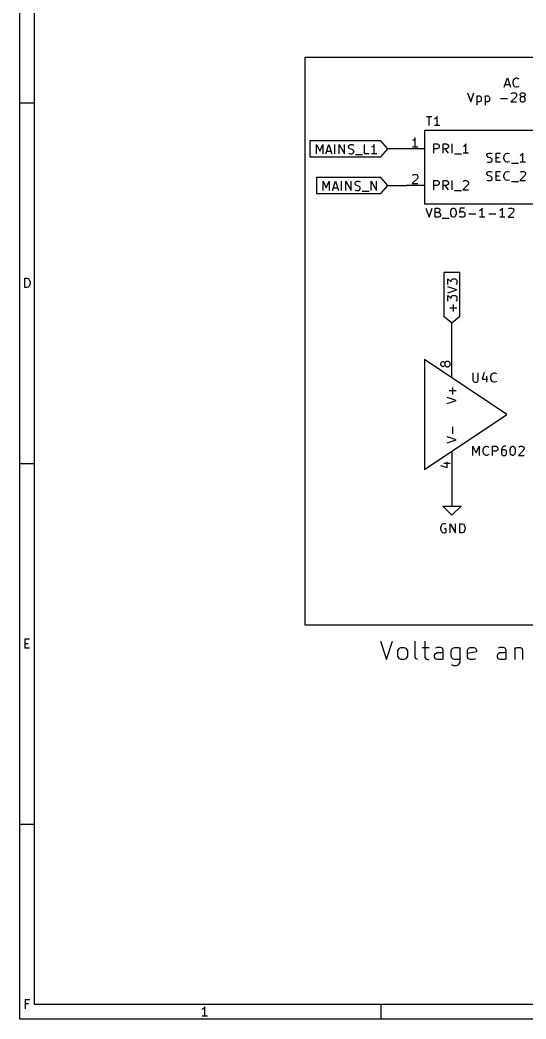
# Model space of a CAD drawing. Extents: x 0.4 to 16.1, y -11.3 to -0.4.
# Drawn here: x 0.39 to 3.15, y -11.3 to -5.85 of the extents above; entities that cross this region are included whole.
import ezdxf

# ---------------------------------------------------------------- set-up
doc = ezdxf.new("R2010")
doc.units = 0
doc.header["$MEASUREMENT"] = 0
for name, color, linetype in [('BLUE3', 171, 'CONTINUOUS'), ('CYAN2', 4, 'CONTINUOUS'), ('GREEN3', 91, 'CONTINUOUS'), ('LYELLOW', 51, 'CONTINUOUS'), ('RED2', 1, 'CONTINUOUS'), ('RED3', 11, 'CONTINUOUS')]:
    doc.layers.add(name, color=color, linetype=linetype)

msp = doc.modelspace()

# ---------------------------------------------------------------- linework, layer by layer
at = {"layer": 'BLUE3', "linetype": 'CONTINUOUS'}
for p, q in [((1.95, -6.05), (6.15, -6.05)), ((1.95, -9.15), (1.95, -6.05)), ((3.03571, -6.21288), (3.05238, -6.16288)), ((3.04048, -6.19859), (3.06428, -6.19859)), ((3.05238, -6.16288), (3.06905, -6.21288)), ((3.08333, -6.18431), (3.08571, -6.17478)), ((3.08333, -6.19145), (3.08333, -6.18431)), ((3.08571, -6.20097), (3.08333, -6.19145)), ((3.08571, -6.17478), (3.08809, -6.17002)), ((3.08809, -6.20574), (3.08571, -6.20097)), ((3.08809, -6.17002), (3.09286, -6.16526)), ((3.09286, -6.2105), (3.08809, -6.20574)), ((3.09286, -6.16526), (3.1, -6.16288)), ((3.1, -6.21288), (3.09286, -6.2105)), ((3.1, -6.16288), (3.10476, -6.16288)), ((3.10476, -6.21288), (3.1, -6.21288)), ((3.10476, -6.16288), (3.11191, -6.16526)), ((3.11191, -6.2105), (3.10476, -6.21288)), ((3.11191, -6.16526), (3.11428, -6.16764)), ((3.11428, -6.20812), (3.11191, -6.2105)), ((2.83572, -6.24388), (2.85238, -6.29388)), ((2.85238, -6.29388), (2.86905, -6.24388)), ((2.88572, -6.26055), (2.88572, -6.31055)), ((2.88572, -6.26293), (2.89048, -6.26055)), ((2.89048, -6.26055), (2.9, -6.26055)), ((2.9, -6.26055), (2.90476, -6.26293)), ((2.90476, -6.26293), (2.90715, -6.26531)), ((2.90715, -6.26531), (2.90953, -6.27007)), ((2.90953, -6.27007), (2.90953, -6.28435)), ((2.93095, -6.26055), (2.93095, -6.31055)), ((2.93095, -6.26293), (2.93572, -6.26055)), ((2.93572, -6.26055), (2.94524, -6.26055)), ((2.94524, -6.26055), (2.95, -6.26293)), ((2.95, -6.26293), (2.95238, -6.26531)), ((2.95238, -6.26531), (2.95476, -6.27007)), ((2.95476, -6.27007), (2.95476, -6.28435)), ((3.1, -6.26531), (3.07143, -6.29388)), ((3.07381, -6.24864), (3.07619, -6.24626)), ((3.07619, -6.24626), (3.08095, -6.24388)), ((3.08095, -6.24388), (3.09286, -6.24388)), ((3.09286, -6.24388), (3.09762, -6.24626)), ((3.09762, -6.24626), (3.1, -6.24864)), ((3.1, -6.24864), (3.10238, -6.2534)), ((3.10238, -6.25817), (3.1, -6.26531)), ((3.10238, -6.2534), (3.10238, -6.25817)), ((3.12143, -6.2534), (3.12381, -6.24864)), ((3.12143, -6.25578), (3.12143, -6.2534)), ((3.12381, -6.26055), (3.12143, -6.25578)), ((3.12381, -6.27007), (3.12143, -6.27483)), ((3.12381, -6.24864), (3.12619, -6.24626)), ((3.12619, -6.26293), (3.12381, -6.26055)), ((3.12619, -6.26769), (3.12381, -6.27007)), ((3.12619, -6.24626), (3.13095, -6.24388)), ((3.13095, -6.26531), (3.12619, -6.26293)), ((3.13095, -6.26531), (3.12619, -6.26769)), ((3.13095, -6.24388), (3.14048, -6.24388)), ((3.14048, -6.26531), (3.13095, -6.26531)), ((3.14048, -6.24388), (3.14524, -6.24626)), ((3.14524, -6.26293), (3.14048, -6.26531)), ((3.14524, -6.26769), (3.14048, -6.26531)), ((3.14524, -6.24626), (3.14762, -6.24864)), ((3.14762, -6.26055), (3.14524, -6.26293)), ((3.14762, -6.27007), (3.14524, -6.26769)), ((3.14762, -6.24864), (3.15, -6.2534)), ((3.15, -6.25578), (3.14762, -6.26055)), ((3.15, -6.27483), (3.14762, -6.27007)), ((3.15, -6.2534), (3.15, -6.25578)), ((2.89048, -6.29388), (2.88572, -6.2915)), ((2.9, -6.29388), (2.89048, -6.29388)), ((2.90476, -6.2915), (2.9, -6.29388)), ((2.90715, -6.28912), (2.90476, -6.2915)), ((2.90953, -6.28435), (2.90715, -6.28912)), ((2.93572, -6.29388), (2.93095, -6.2915)), ((2.94524, -6.29388), (2.93572, -6.29388)), ((2.95, -6.2915), (2.94524, -6.29388)), ((2.95238, -6.28912), (2.95, -6.2915)), ((2.95476, -6.28435), (2.95238, -6.28912)), ((3.01428, -6.27483), (3.05238, -6.27483)), ((3.07143, -6.29388), (3.10238, -6.29388)), ((3.12143, -6.27483), (3.12143, -6.28435)), ((3.12143, -6.28435), (3.12381, -6.28912)), ((3.12381, -6.28912), (3.12619, -6.2915)), ((3.12619, -6.2915), (3.13095, -6.29388)), ((3.13095, -6.29388), (3.14048, -6.29388)), ((3.14048, -6.29388), (3.14524, -6.2915)), ((3.14524, -6.2915), (3.14762, -6.28912)), ((3.14762, -6.28912), (3.15, -6.28435)), ((3.15, -6.28435), (3.15, -6.27483)), ((6.15, -9.15), (1.95, -9.15)), ((2.35952, -9.23776), (2.39285, -9.33776)), ((2.39285, -9.33776), (2.42619, -9.23776)), ((2.55, -9.32347), (2.55, -9.23776)), ((2.60238, -9.23776), (2.60238, -9.32347)), ((2.45476, -9.29014), (2.45952, -9.28062)), ((2.45476, -9.31871), (2.45476, -9.29014)), ((2.45952, -9.32824), (2.45476, -9.31871)), ((2.45952, -9.28062), (2.46428, -9.27585)), ((2.46428, -9.27585), (2.47381, -9.27109)), ((2.47381, -9.27109), (2.48809, -9.27109)), ((2.48809, -9.27109), (2.49761, -9.27585)), ((2.49761, -9.27585), (2.50238, -9.28062)), ((2.50238, -9.28062), (2.50714, -9.29014)), ((2.50714, -9.31871), (2.50238, -9.32824)), ((2.50714, -9.29014), (2.50714, -9.31871)), ((2.55476, -9.333), (2.55, -9.32347)), ((2.58809, -9.27109), (2.62619, -9.27109)), ((2.60238, -9.32347), (2.60714, -9.333)), ((2.65476, -9.31395), (2.65952, -9.30443)), ((2.65476, -9.32347), (2.65476, -9.31395)), ((2.65952, -9.333), (2.65476, -9.32347)), ((2.66904, -9.27109), (2.65952, -9.27585)), ((2.65952, -9.30443), (2.66904, -9.29967)), ((2.68809, -9.27109), (2.66904, -9.27109)), ((2.66904, -9.29967), (2.69285, -9.29967)), ((2.69761, -9.27585), (2.68809, -9.27109)), ((2.69285, -9.29967), (2.70238, -9.2949)), ((2.70238, -9.28538), (2.69761, -9.27585)), ((2.70238, -9.33776), (2.70238, -9.28538)), ((2.74524, -9.29014), (2.75, -9.28062)), ((2.74524, -9.31871), (2.74524, -9.29014)), ((2.75, -9.32824), (2.74524, -9.31871)), ((2.75, -9.28062), (2.75476, -9.27585)), ((2.75476, -9.27585), (2.76428, -9.27109)), ((2.76428, -9.27109), (2.78333, -9.27109)), ((2.78333, -9.27109), (2.79285, -9.27585)), ((2.79285, -9.27109), (2.79285, -9.35205)), ((2.83571, -9.28538), (2.84047, -9.27585)), ((2.83571, -9.32347), (2.83571, -9.28538)), ((2.88333, -9.2949), (2.83571, -9.30443)), ((2.84047, -9.333), (2.83571, -9.32347)), ((2.84047, -9.27585), (2.85, -9.27109)), ((2.85, -9.27109), (2.86904, -9.27109)), ((2.86904, -9.27109), (2.87857, -9.27585)), ((2.87857, -9.27585), (2.88333, -9.28538)), ((2.88333, -9.28538), (2.88333, -9.2949)), ((2.99761, -9.31395), (3.00237, -9.30443)), ((2.99761, -9.32347), (2.99761, -9.31395)), ((3.00237, -9.333), (2.99761, -9.32347)), ((3.0119, -9.27109), (3.00237, -9.27585)), ((3.00237, -9.30443), (3.0119, -9.29967)), ((3.03094, -9.27109), (3.0119, -9.27109)), ((3.0119, -9.29967), (3.03571, -9.29967)), ((3.04047, -9.27585), (3.03094, -9.27109)), ((3.03571, -9.29967), (3.04523, -9.2949)), ((3.04523, -9.28538), (3.04047, -9.27585)), ((3.04523, -9.33776), (3.04523, -9.28538)), ((3.09285, -9.27109), (3.09285, -9.33776)), ((3.09285, -9.28062), (3.09761, -9.27585)), ((3.09761, -9.27585), (3.10714, -9.27109)), ((3.10714, -9.27109), (3.12142, -9.27109)), ((3.12142, -9.27109), (3.13094, -9.27585)), ((3.13094, -9.27585), (3.13571, -9.28538)), ((3.13571, -9.28538), (3.13571, -9.33776)), ((2.46428, -9.333), (2.45952, -9.32824)), ((2.47381, -9.33776), (2.46428, -9.333)), ((2.48809, -9.33776), (2.47381, -9.33776)), ((2.49761, -9.333), (2.48809, -9.33776)), ((2.50238, -9.32824), (2.49761, -9.333)), ((2.56428, -9.33776), (2.55476, -9.333)), ((2.60714, -9.333), (2.61667, -9.33776)), ((2.61667, -9.33776), (2.62619, -9.33776)), ((2.66904, -9.33776), (2.65952, -9.333)), ((2.69285, -9.33776), (2.66904, -9.33776)), ((2.70238, -9.333), (2.69285, -9.33776)), ((2.75476, -9.333), (2.75, -9.32824)), ((2.75952, -9.37109), (2.75, -9.36633)), ((2.76428, -9.33776), (2.75476, -9.333)), ((2.77381, -9.37109), (2.75952, -9.37109)), ((2.78333, -9.33776), (2.76428, -9.33776)), ((2.78333, -9.36633), (2.77381, -9.37109)), ((2.79285, -9.333), (2.78333, -9.33776)), ((2.78809, -9.36157), (2.78333, -9.36633)), ((2.79285, -9.35205), (2.78809, -9.36157)), ((2.85, -9.33776), (2.84047, -9.333)), ((2.86904, -9.33776), (2.85, -9.33776)), ((2.87857, -9.333), (2.86904, -9.33776)), ((3.0119, -9.33776), (3.00237, -9.333)), ((3.03571, -9.33776), (3.0119, -9.33776)), ((3.04523, -9.333), (3.03571, -9.33776))]:
    msp.add_line(p, q, dxfattribs=at)
at = {"layer": 'CYAN2', "linetype": 'CONTINUOUS'}
for p, q in [((2.61191, -6.37313), (2.64048, -6.37313)), ((2.61191, -6.37313), (2.64048, -6.37313)), ((2.62619, -6.42313), (2.62619, -6.37313)), ((2.62619, -6.42313), (2.62619, -6.37313)), ((2.66905, -6.37313), (2.66429, -6.38028)), ((2.66905, -6.37313), (2.66429, -6.38028)), ((2.66905, -6.42313), (2.66905, -6.37313)), ((2.66905, -6.42313), (2.66905, -6.37313)), ((2.65952, -6.38504), (2.65476, -6.38742)), ((2.65952, -6.38504), (2.65476, -6.38742)), ((2.68333, -6.42313), (2.65476, -6.42313)), ((2.68333, -6.42313), (2.65476, -6.42313)), ((2.66429, -6.38028), (2.65952, -6.38504)), ((2.66429, -6.38028), (2.65952, -6.38504)), ((2.6519, -6.57313), (2.6519, -6.52313)), ((2.6519, -6.52313), (2.67095, -6.52313)), ((2.6519, -6.57313), (2.6519, -6.52313)), ((2.6519, -6.52313), (2.67095, -6.52313)), ((2.67095, -6.52313), (2.67571, -6.52551)), ((2.67095, -6.52313), (2.67571, -6.52551)), ((2.67571, -6.52551), (2.67809, -6.52789)), ((2.67571, -6.52551), (2.67809, -6.52789)), ((2.67809, -6.52789), (2.68047, -6.53265)), ((2.67809, -6.52789), (2.68047, -6.53265)), ((2.68047, -6.5398), (2.67809, -6.54456)), ((2.68047, -6.5398), (2.67809, -6.54456)), ((2.68047, -6.53265), (2.68047, -6.5398)), ((2.68047, -6.53265), (2.68047, -6.5398)), ((2.7019, -6.57313), (2.7019, -6.52313)), ((2.7019, -6.52313), (2.72095, -6.52313)), ((2.7019, -6.57313), (2.7019, -6.52313)), ((2.7019, -6.52313), (2.72095, -6.52313)), ((2.72095, -6.52313), (2.72571, -6.52551)), ((2.72095, -6.52313), (2.72571, -6.52551)), ((2.72571, -6.52551), (2.72809, -6.52789)), ((2.72571, -6.52551), (2.72809, -6.52789)), ((2.72809, -6.52789), (2.73047, -6.53265)), ((2.72809, -6.52789), (2.73047, -6.53265)), ((2.73047, -6.5398), (2.72809, -6.54456)), ((2.73047, -6.5398), (2.72809, -6.54456)), ((2.73047, -6.53265), (2.73047, -6.5398)), ((2.73047, -6.53265), (2.73047, -6.5398)), ((2.7519, -6.57313), (2.7519, -6.52313)), ((2.7519, -6.57313), (2.7519, -6.52313)), ((2.81619, -6.53504), (2.81143, -6.53742)), ((2.81619, -6.53504), (2.81143, -6.53742)), ((2.82095, -6.53028), (2.81619, -6.53504)), ((2.82095, -6.53028), (2.81619, -6.53504)), ((2.82571, -6.52313), (2.82095, -6.53028)), ((2.82571, -6.52313), (2.82095, -6.53028)), ((2.82571, -6.57313), (2.82571, -6.52313)), ((2.82571, -6.57313), (2.82571, -6.52313)), ((2.67095, -6.54932), (2.6519, -6.54932)), ((2.67095, -6.54932), (2.6519, -6.54932)), ((2.67571, -6.54694), (2.67095, -6.54932)), ((2.67571, -6.54694), (2.67095, -6.54932)), ((2.67809, -6.54456), (2.67571, -6.54694)), ((2.67809, -6.54456), (2.67571, -6.54694)), ((2.72095, -6.54932), (2.7019, -6.54932)), ((2.72095, -6.54932), (2.7019, -6.54932)), ((2.73047, -6.57313), (2.71381, -6.54932)), ((2.73047, -6.57313), (2.71381, -6.54932)), ((2.72571, -6.54694), (2.72095, -6.54932)), ((2.72571, -6.54694), (2.72095, -6.54932)), ((2.72809, -6.54456), (2.72571, -6.54694)), ((2.72809, -6.54456), (2.72571, -6.54694)), ((2.76381, -6.57789), (2.80191, -6.57789)), ((2.76381, -6.57789), (2.80191, -6.57789)), ((2.84, -6.57313), (2.81143, -6.57313)), ((2.84, -6.57313), (2.81143, -6.57313)), ((2.94096, -6.58265), (2.94333, -6.57789)), ((2.94096, -6.58265), (2.94333, -6.57789)), ((2.94096, -6.58742), (2.94096, -6.58265)), ((2.94096, -6.58742), (2.94096, -6.58265)), ((2.94333, -6.59218), (2.94096, -6.58742)), ((2.94333, -6.59218), (2.94096, -6.58742)), ((2.94333, -6.57789), (2.94572, -6.57551)), ((2.94333, -6.57789), (2.94572, -6.57551)), ((2.94572, -6.59456), (2.94333, -6.59218)), ((2.94572, -6.59456), (2.94333, -6.59218)), ((2.94572, -6.57551), (2.95048, -6.57313)), ((2.94572, -6.57551), (2.95048, -6.57313)), ((2.95048, -6.59694), (2.94572, -6.59456)), ((2.95048, -6.59694), (2.94572, -6.59456)), ((2.95048, -6.57313), (2.96238, -6.57313)), ((2.95048, -6.57313), (2.96238, -6.57313)), ((2.96, -6.59932), (2.95048, -6.59694)), ((2.96, -6.59932), (2.95048, -6.59694)), ((2.96238, -6.57313), (2.96953, -6.57551)), ((2.96238, -6.57313), (2.96953, -6.57551)), ((2.99095, -6.62313), (2.99095, -6.57313)), ((2.99095, -6.57313), (3.01476, -6.57313)), ((2.99095, -6.62313), (2.99095, -6.57313)), ((2.99095, -6.57313), (3.01476, -6.57313)), ((2.99095, -6.59694), (3.00762, -6.59694)), ((2.99095, -6.59694), (3.00762, -6.59694)), ((3.03381, -6.59456), (3.03619, -6.58504)), ((3.03381, -6.59456), (3.03619, -6.58504)), ((3.03381, -6.6017), (3.03381, -6.59456)), ((3.03381, -6.6017), (3.03381, -6.59456)), ((3.03619, -6.58504), (3.03857, -6.58028)), ((3.03619, -6.58504), (3.03857, -6.58028)), ((3.03857, -6.58028), (3.04333, -6.57551)), ((3.03857, -6.58028), (3.04333, -6.57551)), ((3.04333, -6.57551), (3.05048, -6.57313)), ((3.04333, -6.57551), (3.05048, -6.57313)), ((3.05048, -6.57313), (3.05524, -6.57313)), ((3.05048, -6.57313), (3.05524, -6.57313)), ((3.05524, -6.57313), (3.06238, -6.57551)), ((3.05524, -6.57313), (3.06238, -6.57551)), ((3.06238, -6.57551), (3.06476, -6.57789)), ((3.06238, -6.57551), (3.06476, -6.57789)), ((3.12667, -6.58504), (3.12191, -6.58742)), ((3.12667, -6.58504), (3.12191, -6.58742)), ((3.13143, -6.58028), (3.12667, -6.58504)), ((3.13143, -6.58028), (3.12667, -6.58504)), ((3.13619, -6.57313), (3.13143, -6.58028)), ((3.13619, -6.57313), (3.13143, -6.58028)), ((3.13619, -6.62313), (3.13619, -6.57313)), ((3.13619, -6.62313), (3.13619, -6.57313)), ((2.94096, -6.62075), (2.9481, -6.62313)), ((2.94096, -6.62075), (2.9481, -6.62313)), ((2.9481, -6.62313), (2.96, -6.62313)), ((2.9481, -6.62313), (2.96, -6.62313)), ((2.96476, -6.6017), (2.96, -6.59932)), ((2.96476, -6.6017), (2.96, -6.59932)), ((2.96, -6.62313), (2.96476, -6.62075)), ((2.96, -6.62313), (2.96476, -6.62075)), ((2.96715, -6.60408), (2.96476, -6.6017)), ((2.96715, -6.60408), (2.96476, -6.6017)), ((2.96476, -6.62075), (2.96715, -6.61837)), ((2.96476, -6.62075), (2.96715, -6.61837)), ((2.96953, -6.60885), (2.96715, -6.60408)), ((2.96953, -6.60885), (2.96715, -6.60408)), ((2.96715, -6.61837), (2.96953, -6.61361)), ((2.96715, -6.61837), (2.96953, -6.61361)), ((2.96953, -6.61361), (2.96953, -6.60885)), ((2.96953, -6.61361), (2.96953, -6.60885)), ((3.01476, -6.62313), (2.99095, -6.62313)), ((3.01476, -6.62313), (2.99095, -6.62313)), ((3.03619, -6.61122), (3.03381, -6.6017)), ((3.03619, -6.61122), (3.03381, -6.6017)), ((3.03857, -6.61599), (3.03619, -6.61122)), ((3.03857, -6.61599), (3.03619, -6.61122)), ((3.04333, -6.62075), (3.03857, -6.61599)), ((3.04333, -6.62075), (3.03857, -6.61599)), ((3.05048, -6.62313), (3.04333, -6.62075)), ((3.05048, -6.62313), (3.04333, -6.62075)), ((3.05524, -6.62313), (3.05048, -6.62313)), ((3.05524, -6.62313), (3.05048, -6.62313)), ((3.06238, -6.62075), (3.05524, -6.62313)), ((3.06238, -6.62075), (3.05524, -6.62313)), ((3.06476, -6.61837), (3.06238, -6.62075)), ((3.06476, -6.61837), (3.06238, -6.62075)), ((3.07429, -6.62789), (3.11238, -6.62789)), ((3.07429, -6.62789), (3.11238, -6.62789)), ((3.15048, -6.62313), (3.12191, -6.62313)), ((3.15048, -6.62313), (3.12191, -6.62313)), ((2.94096, -6.68265), (2.94333, -6.67789)), ((2.94096, -6.68265), (2.94333, -6.67789)), ((2.94096, -6.68742), (2.94096, -6.68265)), ((2.94096, -6.68742), (2.94096, -6.68265)), ((2.94333, -6.69218), (2.94096, -6.68742)), ((2.94333, -6.69218), (2.94096, -6.68742)), ((2.94333, -6.67789), (2.94572, -6.67551)), ((2.94333, -6.67789), (2.94572, -6.67551)), ((2.94572, -6.69456), (2.94333, -6.69218)), ((2.94572, -6.69456), (2.94333, -6.69218)), ((2.94572, -6.67551), (2.95048, -6.67313)), ((2.94572, -6.67551), (2.95048, -6.67313)), ((2.95048, -6.69694), (2.94572, -6.69456)), ((2.95048, -6.69694), (2.94572, -6.69456)), ((2.95048, -6.67313), (2.96238, -6.67313)), ((2.95048, -6.67313), (2.96238, -6.67313)), ((2.96, -6.69932), (2.95048, -6.69694)), ((2.96, -6.69932), (2.95048, -6.69694)), ((2.96476, -6.7017), (2.96, -6.69932)), ((2.96476, -6.7017), (2.96, -6.69932)), ((2.96238, -6.67313), (2.96953, -6.67551)), ((2.96238, -6.67313), (2.96953, -6.67551)), ((2.96715, -6.70408), (2.96476, -6.7017)), ((2.96715, -6.70408), (2.96476, -6.7017)), ((2.96953, -6.70885), (2.96715, -6.70408)), ((2.96953, -6.70885), (2.96715, -6.70408)), ((2.99095, -6.72313), (2.99095, -6.67313)), ((2.99095, -6.67313), (3.01476, -6.67313)), ((2.99095, -6.72313), (2.99095, -6.67313)), ((2.99095, -6.67313), (3.01476, -6.67313)), ((2.99095, -6.69694), (3.00762, -6.69694)), ((2.99095, -6.69694), (3.00762, -6.69694)), ((3.03381, -6.69456), (3.03619, -6.68504)), ((3.03381, -6.69456), (3.03619, -6.68504)), ((3.03381, -6.7017), (3.03381, -6.69456)), ((3.03381, -6.7017), (3.03381, -6.69456)), ((3.03619, -6.71122), (3.03381, -6.7017)), ((3.03619, -6.71122), (3.03381, -6.7017)), ((3.03619, -6.68504), (3.03857, -6.68028)), ((3.03619, -6.68504), (3.03857, -6.68028)), ((3.03857, -6.68028), (3.04333, -6.67551)), ((3.03857, -6.68028), (3.04333, -6.67551)), ((3.04333, -6.67551), (3.05048, -6.67313)), ((3.04333, -6.67551), (3.05048, -6.67313)), ((3.05048, -6.67313), (3.05524, -6.67313)), ((3.05048, -6.67313), (3.05524, -6.67313)), ((3.05524, -6.67313), (3.06238, -6.67551)), ((3.05524, -6.67313), (3.06238, -6.67551)), ((3.06238, -6.67551), (3.06476, -6.67789)), ((3.06238, -6.67551), (3.06476, -6.67789)), ((3.14809, -6.69456), (3.11952, -6.72313)), ((3.14809, -6.69456), (3.11952, -6.72313)), ((3.12191, -6.67789), (3.12428, -6.67551)), ((3.12191, -6.67789), (3.12428, -6.67551)), ((3.12428, -6.67551), (3.12905, -6.67313)), ((3.12428, -6.67551), (3.12905, -6.67313)), ((3.12905, -6.67313), (3.14095, -6.67313)), ((3.12905, -6.67313), (3.14095, -6.67313)), ((3.14095, -6.67313), (3.14571, -6.67551)), ((3.14095, -6.67313), (3.14571, -6.67551)), ((3.14571, -6.67551), (3.14809, -6.67789)), ((3.14571, -6.67551), (3.14809, -6.67789)), ((3.14809, -6.67789), (3.15048, -6.68265)), ((3.14809, -6.67789), (3.15048, -6.68265)), ((3.15048, -6.68742), (3.14809, -6.69456)), ((3.15048, -6.68742), (3.14809, -6.69456)), ((3.15048, -6.68265), (3.15048, -6.68742)), ((3.15048, -6.68265), (3.15048, -6.68742)), ((2.6519, -6.77313), (2.6519, -6.72313)), ((2.6519, -6.72313), (2.67095, -6.72313)), ((2.6519, -6.77313), (2.6519, -6.72313)), ((2.6519, -6.72313), (2.67095, -6.72313)), ((2.67095, -6.74932), (2.6519, -6.74932)), ((2.67095, -6.74932), (2.6519, -6.74932)), ((2.67095, -6.72313), (2.67571, -6.72551)), ((2.67095, -6.72313), (2.67571, -6.72551)), ((2.67571, -6.74694), (2.67095, -6.74932)), ((2.67571, -6.74694), (2.67095, -6.74932)), ((2.67571, -6.72551), (2.67809, -6.72789)), ((2.67571, -6.72551), (2.67809, -6.72789)), ((2.67809, -6.74456), (2.67571, -6.74694)), ((2.67809, -6.74456), (2.67571, -6.74694)), ((2.67809, -6.72789), (2.68047, -6.73265)), ((2.67809, -6.72789), (2.68047, -6.73265)), ((2.68047, -6.7398), (2.67809, -6.74456)), ((2.68047, -6.7398), (2.67809, -6.74456)), ((2.68047, -6.73265), (2.68047, -6.7398)), ((2.68047, -6.73265), (2.68047, -6.7398)), ((2.7019, -6.77313), (2.7019, -6.72313)), ((2.7019, -6.72313), (2.72095, -6.72313)), ((2.7019, -6.77313), (2.7019, -6.72313)), ((2.7019, -6.72313), (2.72095, -6.72313)), ((2.72095, -6.74932), (2.7019, -6.74932)), ((2.72095, -6.74932), (2.7019, -6.74932)), ((2.73047, -6.77313), (2.71381, -6.74932)), ((2.73047, -6.77313), (2.71381, -6.74932)), ((2.72095, -6.72313), (2.72571, -6.72551)), ((2.72095, -6.72313), (2.72571, -6.72551)), ((2.72571, -6.74694), (2.72095, -6.74932)), ((2.72571, -6.74694), (2.72095, -6.74932)), ((2.72571, -6.72551), (2.72809, -6.72789)), ((2.72571, -6.72551), (2.72809, -6.72789)), ((2.72809, -6.74456), (2.72571, -6.74694)), ((2.72809, -6.74456), (2.72571, -6.74694)), ((2.72809, -6.72789), (2.73047, -6.73265)), ((2.72809, -6.72789), (2.73047, -6.73265)), ((2.73047, -6.7398), (2.72809, -6.74456)), ((2.73047, -6.7398), (2.72809, -6.74456)), ((2.73047, -6.73265), (2.73047, -6.7398)), ((2.73047, -6.73265), (2.73047, -6.7398)), ((2.7519, -6.77313), (2.7519, -6.72313)), ((2.7519, -6.77313), (2.7519, -6.72313)), ((2.83762, -6.74456), (2.80905, -6.77313)), ((2.83762, -6.74456), (2.80905, -6.77313)), ((2.81143, -6.72789), (2.81381, -6.72551)), ((2.81143, -6.72789), (2.81381, -6.72551)), ((2.81381, -6.72551), (2.81857, -6.72313)), ((2.81381, -6.72551), (2.81857, -6.72313)), ((2.81857, -6.72313), (2.83048, -6.72313)), ((2.81857, -6.72313), (2.83048, -6.72313)), ((2.83048, -6.72313), (2.83524, -6.72551)), ((2.83048, -6.72313), (2.83524, -6.72551)), ((2.83524, -6.72551), (2.83762, -6.72789)), ((2.83524, -6.72551), (2.83762, -6.72789)), ((2.83762, -6.72789), (2.84, -6.73265)), ((2.83762, -6.72789), (2.84, -6.73265)), ((2.84, -6.73742), (2.83762, -6.74456)), ((2.84, -6.73742), (2.83762, -6.74456)), ((2.84, -6.73265), (2.84, -6.73742)), ((2.84, -6.73265), (2.84, -6.73742)), ((2.94096, -6.72075), (2.9481, -6.72313)), ((2.94096, -6.72075), (2.9481, -6.72313)), ((2.9481, -6.72313), (2.96, -6.72313)), ((2.9481, -6.72313), (2.96, -6.72313)), ((2.96, -6.72313), (2.96476, -6.72075)), ((2.96, -6.72313), (2.96476, -6.72075)), ((2.96476, -6.72075), (2.96715, -6.71837)), ((2.96476, -6.72075), (2.96715, -6.71837)), ((2.96715, -6.71837), (2.96953, -6.71361)), ((2.96715, -6.71837), (2.96953, -6.71361)), ((2.96953, -6.71361), (2.96953, -6.70885)), ((2.96953, -6.71361), (2.96953, -6.70885)), ((3.01476, -6.72313), (2.99095, -6.72313)), ((3.01476, -6.72313), (2.99095, -6.72313)), ((3.03857, -6.71599), (3.03619, -6.71122)), ((3.03857, -6.71599), (3.03619, -6.71122)), ((3.04333, -6.72075), (3.03857, -6.71599)), ((3.04333, -6.72075), (3.03857, -6.71599)), ((3.05048, -6.72313), (3.04333, -6.72075)), ((3.05048, -6.72313), (3.04333, -6.72075)), ((3.05524, -6.72313), (3.05048, -6.72313)), ((3.05524, -6.72313), (3.05048, -6.72313)), ((3.06238, -6.72075), (3.05524, -6.72313)), ((3.06238, -6.72075), (3.05524, -6.72313)), ((3.06476, -6.71837), (3.06238, -6.72075)), ((3.06476, -6.71837), (3.06238, -6.72075)), ((3.07429, -6.72789), (3.11238, -6.72789)), ((3.07429, -6.72789), (3.11238, -6.72789)), ((3.11952, -6.72313), (3.15048, -6.72313)), ((3.11952, -6.72313), (3.15048, -6.72313)), ((2.76381, -6.77789), (2.80191, -6.77789)), ((2.76381, -6.77789), (2.80191, -6.77789)), ((2.80905, -6.77313), (2.84, -6.77313)), ((2.80905, -6.77313), (2.84, -6.77313)), ((2.60833, -6.87313), (2.625, -6.92313)), ((2.60833, -6.87313), (2.625, -6.92313)), ((2.625, -6.92313), (2.64167, -6.87313)), ((2.625, -6.92313), (2.64167, -6.87313)), ((2.65833, -6.92313), (2.65833, -6.87313)), ((2.65833, -6.87313), (2.675, -6.87313)), ((2.65833, -6.92313), (2.65833, -6.87313)), ((2.65833, -6.87313), (2.675, -6.87313)), ((2.675, -6.89694), (2.65833, -6.89694)), ((2.675, -6.89694), (2.65833, -6.89694)), ((2.67738, -6.92313), (2.65833, -6.92313)), ((2.67738, -6.92313), (2.65833, -6.92313)), ((2.675, -6.87313), (2.67976, -6.87551)), ((2.675, -6.87313), (2.67976, -6.87551)), ((2.67976, -6.89456), (2.675, -6.89694)), ((2.67976, -6.89456), (2.675, -6.89694)), ((2.675, -6.89694), (2.68215, -6.89932)), ((2.675, -6.89694), (2.68215, -6.89932)), ((2.68215, -6.92075), (2.67738, -6.92313)), ((2.68215, -6.92075), (2.67738, -6.92313)), ((2.67976, -6.87551), (2.68215, -6.87789)), ((2.67976, -6.87551), (2.68215, -6.87789)), ((2.68215, -6.89218), (2.67976, -6.89456)), ((2.68215, -6.89218), (2.67976, -6.89456)), ((2.68215, -6.87789), (2.68453, -6.88265)), ((2.68215, -6.87789), (2.68453, -6.88265)), ((2.68453, -6.88742), (2.68215, -6.89218)), ((2.68453, -6.88742), (2.68215, -6.89218)), ((2.68215, -6.89932), (2.68453, -6.9017)), ((2.68215, -6.89932), (2.68453, -6.9017)), ((2.68453, -6.91837), (2.68215, -6.92075)), ((2.68453, -6.91837), (2.68215, -6.92075)), ((2.68453, -6.88265), (2.68453, -6.88742)), ((2.68453, -6.88265), (2.68453, -6.88742)), ((2.68453, -6.9017), (2.68691, -6.90646)), ((2.68453, -6.9017), (2.68691, -6.90646)), ((2.68691, -6.91361), (2.68453, -6.91837)), ((2.68691, -6.91361), (2.68453, -6.91837)), ((2.68691, -6.90646), (2.68691, -6.91361)), ((2.68691, -6.90646), (2.68691, -6.91361)), ((2.74405, -6.89218), (2.74643, -6.88265)), ((2.74405, -6.89218), (2.74643, -6.88265)), ((2.74405, -6.90408), (2.74405, -6.89218)), ((2.74405, -6.90408), (2.74405, -6.89218)), ((2.74643, -6.91361), (2.74405, -6.90408)), ((2.74643, -6.91361), (2.74405, -6.90408)), ((2.74643, -6.88265), (2.74881, -6.87789)), ((2.74643, -6.88265), (2.74881, -6.87789)), ((2.74881, -6.91837), (2.74643, -6.91361)), ((2.74881, -6.91837), (2.74643, -6.91361)), ((2.74881, -6.87789), (2.75119, -6.87551)), ((2.74881, -6.87789), (2.75119, -6.87551)), ((2.75119, -6.92075), (2.74881, -6.91837)), ((2.75119, -6.92075), (2.74881, -6.91837)), ((2.75119, -6.87551), (2.75595, -6.87313)), ((2.75119, -6.87551), (2.75595, -6.87313)), ((2.75595, -6.92313), (2.75119, -6.92075)), ((2.75595, -6.92313), (2.75119, -6.92075)), ((2.75595, -6.87313), (2.76072, -6.87313)), ((2.75595, -6.87313), (2.76072, -6.87313)), ((2.76072, -6.92313), (2.75595, -6.92313)), ((2.76072, -6.92313), (2.75595, -6.92313)), ((2.76072, -6.87313), (2.76548, -6.87551)), ((2.76072, -6.87313), (2.76548, -6.87551)), ((2.76548, -6.92075), (2.76072, -6.92313)), ((2.76548, -6.92075), (2.76072, -6.92313)), ((2.76548, -6.87551), (2.76786, -6.87789)), ((2.76548, -6.87551), (2.76786, -6.87789)), ((2.76786, -6.91837), (2.76548, -6.92075)), ((2.76786, -6.91837), (2.76548, -6.92075)), ((2.76786, -6.87789), (2.77024, -6.88265)), ((2.76786, -6.87789), (2.77024, -6.88265)), ((2.77024, -6.91361), (2.76786, -6.91837)), ((2.77024, -6.91361), (2.76786, -6.91837)), ((2.77024, -6.88265), (2.77262, -6.89218)), ((2.77024, -6.88265), (2.77262, -6.89218)), ((2.77262, -6.90408), (2.77024, -6.91361)), ((2.77262, -6.90408), (2.77024, -6.91361)), ((2.77262, -6.89218), (2.77262, -6.90408)), ((2.77262, -6.89218), (2.77262, -6.90408)), ((2.79405, -6.87313), (2.79167, -6.89694)), ((2.79405, -6.87313), (2.79167, -6.89694)), ((2.79167, -6.89694), (2.79405, -6.89456)), ((2.79167, -6.89694), (2.79405, -6.89456)), ((2.79405, -6.92075), (2.79167, -6.91837)), ((2.79405, -6.92075), (2.79167, -6.91837)), ((2.81786, -6.87313), (2.79405, -6.87313)), ((2.81786, -6.87313), (2.79405, -6.87313)), ((2.79405, -6.89456), (2.79881, -6.89218)), ((2.79405, -6.89456), (2.79881, -6.89218)), ((2.79881, -6.92313), (2.79405, -6.92075)), ((2.79881, -6.92313), (2.79405, -6.92075)), ((2.79881, -6.89218), (2.81072, -6.89218)), ((2.79881, -6.89218), (2.81072, -6.89218)), ((2.81072, -6.92313), (2.79881, -6.92313)), ((2.81072, -6.92313), (2.79881, -6.92313)), ((2.81072, -6.89218), (2.81548, -6.89456)), ((2.81072, -6.89218), (2.81548, -6.89456)), ((2.81548, -6.92075), (2.81072, -6.92313)), ((2.81548, -6.92075), (2.81072, -6.92313)), ((2.81548, -6.89456), (2.81786, -6.89694)), ((2.81548, -6.89456), (2.81786, -6.89694)), ((2.81786, -6.91837), (2.81548, -6.92075)), ((2.81786, -6.91837), (2.81548, -6.92075)), ((2.81786, -6.89694), (2.82024, -6.9017)), ((2.81786, -6.89694), (2.82024, -6.9017)), ((2.82024, -6.91361), (2.81786, -6.91837)), ((2.82024, -6.91361), (2.81786, -6.91837)), ((2.82024, -6.9017), (2.82024, -6.91361)), ((2.82024, -6.9017), (2.82024, -6.91361)), ((2.84167, -6.90408), (2.87976, -6.90408)), ((2.84167, -6.90408), (2.87976, -6.90408)), ((2.90595, -6.88504), (2.90119, -6.88742)), ((2.90595, -6.88504), (2.90119, -6.88742)), ((2.92976, -6.92313), (2.90119, -6.92313)), ((2.92976, -6.92313), (2.90119, -6.92313)), ((2.91072, -6.88028), (2.90595, -6.88504)), ((2.91072, -6.88028), (2.90595, -6.88504)), ((2.91548, -6.87313), (2.91072, -6.88028)), ((2.91548, -6.87313), (2.91072, -6.88028)), ((2.91548, -6.92313), (2.91548, -6.87313)), ((2.91548, -6.92313), (2.91548, -6.87313)), ((2.95119, -6.90408), (2.98929, -6.90408)), ((2.95119, -6.90408), (2.98929, -6.90408)), ((3.01548, -6.88504), (3.01072, -6.88742)), ((3.01548, -6.88504), (3.01072, -6.88742)), ((3.03929, -6.92313), (3.01072, -6.92313)), ((3.03929, -6.92313), (3.01072, -6.92313)), ((3.02024, -6.88028), (3.01548, -6.88504)), ((3.02024, -6.88028), (3.01548, -6.88504)), ((3.025, -6.87313), (3.02024, -6.88028)), ((3.025, -6.87313), (3.02024, -6.88028)), ((3.025, -6.92313), (3.025, -6.87313)), ((3.025, -6.92313), (3.025, -6.87313)), ((3.08452, -6.89456), (3.05595, -6.92313)), ((3.08452, -6.89456), (3.05595, -6.92313)), ((3.05595, -6.92313), (3.08691, -6.92313)), ((3.05595, -6.92313), (3.08691, -6.92313)), ((3.05833, -6.87789), (3.06071, -6.87551)), ((3.05833, -6.87789), (3.06071, -6.87551)), ((3.06071, -6.87551), (3.06548, -6.87313)), ((3.06071, -6.87551), (3.06548, -6.87313)), ((3.06548, -6.87313), (3.07738, -6.87313)), ((3.06548, -6.87313), (3.07738, -6.87313)), ((3.07738, -6.87313), (3.08214, -6.87551)), ((3.07738, -6.87313), (3.08214, -6.87551)), ((3.08214, -6.87551), (3.08452, -6.87789)), ((3.08214, -6.87551), (3.08452, -6.87789)), ((3.08452, -6.87789), (3.08691, -6.88265)), ((3.08452, -6.87789), (3.08691, -6.88265)), ((3.08691, -6.88742), (3.08452, -6.89456)), ((3.08691, -6.88742), (3.08452, -6.89456)), ((3.08691, -6.88265), (3.08691, -6.88742)), ((3.08691, -6.88265), (3.08691, -6.88742)), ((2.69643, -6.92789), (2.73453, -6.92789)), ((2.69643, -6.92789), (2.73453, -6.92789)), ((2.86472, -7.77313), (2.86472, -7.81361)), ((2.89329, -7.81361), (2.89329, -7.77313)), ((2.92662, -7.77075), (2.91472, -7.80646)), ((2.93853, -7.7898), (2.93853, -7.82313)), ((2.96234, -7.79456), (2.96472, -7.78504)), ((2.96234, -7.8017), (2.96234, -7.79456)), ((2.96472, -7.78504), (2.9671, -7.78028)), ((2.9671, -7.78028), (2.97186, -7.77551)), ((2.97186, -7.77551), (2.979, -7.77313)), ((2.979, -7.77313), (2.98376, -7.77313)), ((2.98376, -7.77313), (2.99091, -7.77551)), ((2.99091, -7.77551), (2.99329, -7.77789)), ((2.75408, -7.89), (2.75408, -7.85191)), ((2.86472, -7.81361), (2.8671, -7.81837)), ((2.8671, -7.81837), (2.86948, -7.82075)), ((2.86948, -7.82075), (2.87424, -7.82313)), ((2.87424, -7.82313), (2.88376, -7.82313)), ((2.88376, -7.82313), (2.88853, -7.82075)), ((2.88853, -7.82075), (2.89091, -7.81837)), ((2.89091, -7.81837), (2.89329, -7.81361)), ((2.91472, -7.80646), (2.94567, -7.80646)), ((2.96472, -7.81122), (2.96234, -7.8017)), ((2.9671, -7.81599), (2.96472, -7.81122)), ((2.97186, -7.82075), (2.9671, -7.81599)), ((2.979, -7.82313), (2.97186, -7.82075)), ((2.98376, -7.82313), (2.979, -7.82313)), ((2.99091, -7.82075), (2.98376, -7.82313)), ((2.99329, -7.81837), (2.99091, -7.82075)), ((2.77313, -7.87095), (2.73504, -7.87095)), ((2.77313, -7.92333), (2.72313, -7.90667)), ((2.72313, -7.94), (2.77313, -7.92333)), ((2.75408, -8.10524), (2.75408, -8.06714)), ((2.77313, -8.13857), (2.72313, -8.1219)), ((2.72313, -8.15524), (2.77313, -8.13857)), ((2.86472, -8.22313), (2.86472, -8.17313)), ((2.86472, -8.17313), (2.88139, -8.20885)), ((2.88139, -8.20885), (2.89805, -8.17313)), ((2.89805, -8.17313), (2.89805, -8.22313)), ((2.92424, -8.18028), (2.929, -8.17551)), ((2.929, -8.17551), (2.93615, -8.17313)), ((2.93615, -8.17313), (2.94091, -8.17313)), ((2.94091, -8.17313), (2.94805, -8.17551)), ((2.94805, -8.17551), (2.95043, -8.17789)), ((2.97186, -8.22313), (2.97186, -8.17313)), ((2.97186, -8.17313), (2.99091, -8.17313)), ((2.99091, -8.17313), (2.99567, -8.17551)), ((2.99567, -8.17551), (2.99805, -8.17789)), ((2.99805, -8.17789), (3.00043, -8.18265)), ((3.02662, -8.17789), (3.02186, -8.18504)), ((3.029, -8.17551), (3.02662, -8.17789)), ((3.03376, -8.17313), (3.029, -8.17551)), ((3.04329, -8.17313), (3.03376, -8.17313)), ((3.06948, -8.18265), (3.07186, -8.17789)), ((3.07186, -8.17789), (3.07424, -8.17551)), ((3.07424, -8.17551), (3.079, -8.17313)), ((3.079, -8.17313), (3.08376, -8.17313)), ((3.08376, -8.17313), (3.08852, -8.17551)), ((3.08852, -8.17551), (3.09091, -8.17789)), ((3.09091, -8.17789), (3.09329, -8.18265)), ((3.11472, -8.17789), (3.11709, -8.17551)), ((3.11709, -8.17551), (3.12186, -8.17313)), ((3.12186, -8.17313), (3.13376, -8.17313)), ((3.13376, -8.17313), (3.13852, -8.17551)), ((3.13852, -8.17551), (3.14091, -8.17789)), ((3.14091, -8.17789), (3.14329, -8.18265)), ((2.91948, -8.19456), (2.92186, -8.18504)), ((2.91948, -8.2017), (2.91948, -8.19456)), ((2.92186, -8.21122), (2.91948, -8.2017)), ((2.92186, -8.18504), (2.92424, -8.18028)), ((2.92424, -8.21599), (2.92186, -8.21122)), ((2.929, -8.22075), (2.92424, -8.21599)), ((2.93615, -8.22313), (2.929, -8.22075)), ((2.94091, -8.22313), (2.93615, -8.22313)), ((2.94805, -8.22075), (2.94091, -8.22313)), ((2.95043, -8.21837), (2.94805, -8.22075)), ((2.99091, -8.19932), (2.97186, -8.19932)), ((2.99567, -8.19694), (2.99091, -8.19932)), ((2.99805, -8.19456), (2.99567, -8.19694)), ((3.00043, -8.1898), (2.99805, -8.19456)), ((3.00043, -8.18265), (3.00043, -8.1898)), ((3.02186, -8.18504), (3.01948, -8.19456)), ((3.01948, -8.19456), (3.01948, -8.21361)), ((3.02186, -8.19694), (3.01948, -8.2017)), ((3.01948, -8.21361), (3.02186, -8.21837)), ((3.02424, -8.19456), (3.02186, -8.19694)), ((3.02186, -8.21837), (3.02424, -8.22075)), ((3.029, -8.19218), (3.02424, -8.19456)), ((3.02424, -8.22075), (3.029, -8.22313)), ((3.03853, -8.19218), (3.029, -8.19218)), ((3.029, -8.22313), (3.03853, -8.22313)), ((3.04329, -8.19456), (3.03853, -8.19218)), ((3.03853, -8.22313), (3.04329, -8.22075)), ((3.04567, -8.19694), (3.04329, -8.19456)), ((3.04329, -8.22075), (3.04567, -8.21837)), ((3.04805, -8.2017), (3.04567, -8.19694)), ((3.04567, -8.21837), (3.04805, -8.21361)), ((3.04805, -8.21361), (3.04805, -8.2017)), ((3.0671, -8.19218), (3.06948, -8.18265)), ((3.0671, -8.20408), (3.0671, -8.19218)), ((3.06948, -8.21361), (3.0671, -8.20408)), ((3.07186, -8.21837), (3.06948, -8.21361)), ((3.07424, -8.22075), (3.07186, -8.21837)), ((3.079, -8.22313), (3.07424, -8.22075)), ((3.08376, -8.22313), (3.079, -8.22313)), ((3.08852, -8.22075), (3.08376, -8.22313)), ((3.09091, -8.21837), (3.08852, -8.22075)), ((3.09329, -8.21361), (3.09091, -8.21837)), ((3.09329, -8.18265), (3.09567, -8.19218)), ((3.09567, -8.20408), (3.09329, -8.21361)), ((3.09567, -8.19218), (3.09567, -8.20408)), ((3.14091, -8.19456), (3.11233, -8.22313)), ((3.11233, -8.22313), (3.14329, -8.22313)), ((3.14329, -8.18742), (3.14091, -8.19456)), ((3.14329, -8.18265), (3.14329, -8.18742)), ((2.69071, -8.60804), (2.68833, -8.61756)), ((2.69309, -8.60328), (2.69071, -8.60804)), ((2.69786, -8.59851), (2.69309, -8.60328)), ((2.705, -8.59613), (2.69786, -8.59851)), ((2.71214, -8.59613), (2.705, -8.59613)), ((2.71691, -8.59851), (2.71214, -8.59613)), ((2.74071, -8.64613), (2.74071, -8.59613)), ((2.74071, -8.59613), (2.76928, -8.64613)), ((2.76928, -8.64613), (2.76928, -8.59613)), ((2.79309, -8.64613), (2.79309, -8.59613)), ((2.79309, -8.59613), (2.805, -8.59613)), ((2.805, -8.59613), (2.81214, -8.59851)), ((2.81214, -8.59851), (2.81691, -8.60328)), ((2.81691, -8.60328), (2.81929, -8.60804)), ((2.81929, -8.60804), (2.82167, -8.61756)), ((2.68833, -8.61756), (2.68833, -8.6247)), ((2.68833, -8.6247), (2.69071, -8.63422)), ((2.69071, -8.63422), (2.69309, -8.63899)), ((2.69309, -8.63899), (2.69786, -8.64375)), ((2.69786, -8.64375), (2.705, -8.64613)), ((2.705, -8.64613), (2.70976, -8.64613)), ((2.71928, -8.6247), (2.70976, -8.6247)), ((2.70976, -8.64613), (2.71691, -8.64375)), ((2.71691, -8.64375), (2.71928, -8.64137)), ((2.71928, -8.64137), (2.71928, -8.6247)), ((2.805, -8.64613), (2.79309, -8.64613)), ((2.81214, -8.64375), (2.805, -8.64613)), ((2.81691, -8.63899), (2.81214, -8.64375)), ((2.81929, -8.63422), (2.81691, -8.63899)), ((2.82167, -8.6247), (2.81929, -8.63422)), ((2.82167, -8.61756), (2.82167, -8.6247))]:
    msp.add_line(p, q, dxfattribs=at)
at = {"layer": 'GREEN3', "linetype": 'CONTINUOUS'}
for p, q in [((2.5, -6.55), (2.4, -6.55)), ((2.4, -6.75), (2.5, -6.75)), ((2.75, -7.65), (2.75, -7.5)), ((2.75, -8.35), (2.75, -8.45))]:
    msp.add_line(p, q, dxfattribs=at)
at = {"layer": 'LYELLOW', "linetype": 'CONTINUOUS'}
for p, q in [((2.6, -7.7), (2.6, -8.3)), ((3.05, -8), (2.6, -7.7)), ((2.6, -8.3), (3.05, -8))]:
    msp.add_line(p, q, dxfattribs=at)
at = {"layer": 'RED2', "linetype": 'CONTINUOUS'}
for p, q in [((0.3937, -11.2993), (0.3937, -0.3937)), ((0.47244, -11.2206), (0.47244, -0.47244)), ((0.3937, -6.29921), (0.47244, -6.29921)), ((2.6, -6.45), (2.6, -6.85)), ((3.2, -6.45), (2.6, -6.45)), ((2.3625, -6.50624), (1.97561, -6.50624)), ((1.97561, -6.50624), (1.97561, -6.55)), ((2.0119, -6.5767), (2.0119, -6.5267)), ((2.0119, -6.5267), (2.02857, -6.56242)), ((2.02857, -6.56242), (2.04524, -6.5267)), ((2.04524, -6.5267), (2.04524, -6.5767)), ((2.0619, -6.5767), (2.07857, -6.5267)), ((2.07857, -6.5267), (2.09524, -6.5767)), ((2.1119, -6.5767), (2.1119, -6.5267)), ((2.13571, -6.5767), (2.13571, -6.5267)), ((2.13571, -6.5267), (2.16428, -6.5767)), ((2.16428, -6.5767), (2.16428, -6.5267)), ((2.18572, -6.53623), (2.18809, -6.53147)), ((2.18572, -6.54099), (2.18572, -6.53623)), ((2.18809, -6.54575), (2.18572, -6.54099)), ((2.18809, -6.53147), (2.19048, -6.52909)), ((2.19048, -6.52909), (2.19524, -6.5267)), ((2.19524, -6.5267), (2.20714, -6.5267)), ((2.20714, -6.5267), (2.21429, -6.52909)), ((2.27381, -6.5767), (2.27381, -6.5267)), ((2.31667, -6.53861), (2.31191, -6.54099)), ((2.32143, -6.53385), (2.31667, -6.53861)), ((2.32619, -6.5267), (2.32143, -6.53385)), ((2.32619, -6.5767), (2.32619, -6.5267)), ((2.4, -6.55), (2.3625, -6.50624)), ((1.97561, -6.55), (1.97561, -6.59376)), ((1.97561, -6.59376), (2.3625, -6.59376)), ((2.06667, -6.56242), (2.09047, -6.56242)), ((2.18572, -6.57433), (2.19286, -6.5767)), ((2.19048, -6.54813), (2.18809, -6.54575)), ((2.19524, -6.55052), (2.19048, -6.54813)), ((2.19286, -6.5767), (2.20476, -6.5767)), ((2.20476, -6.5529), (2.19524, -6.55052)), ((2.20952, -6.55528), (2.20476, -6.5529)), ((2.20476, -6.5767), (2.20952, -6.57433)), ((2.21191, -6.55766), (2.20952, -6.55528)), ((2.20952, -6.57433), (2.21191, -6.57194)), ((2.21429, -6.56242), (2.21191, -6.55766)), ((2.21191, -6.57194), (2.21429, -6.56718)), ((2.21429, -6.56718), (2.21429, -6.56242)), ((2.22381, -6.58147), (2.26191, -6.58147)), ((2.29762, -6.5767), (2.27381, -6.5767)), ((2.34048, -6.5767), (2.31191, -6.5767)), ((2.3625, -6.59376), (2.4, -6.55)), ((2.6, -6.55), (2.5, -6.55)), ((2.6, -6.55), (2.5, -6.55)), ((2.3625, -6.70624), (2.01132, -6.70624)), ((2.01132, -6.70624), (2.01132, -6.75)), ((2.4, -6.75), (2.3625, -6.70624)), ((2.01132, -6.75), (2.01132, -6.79376)), ((2.04761, -6.7767), (2.04761, -6.7267)), ((2.04761, -6.7267), (2.06428, -6.76242)), ((2.06428, -6.76242), (2.08095, -6.7267)), ((2.08095, -6.7267), (2.08095, -6.7767)), ((2.09761, -6.7767), (2.11428, -6.7267)), ((2.11428, -6.7267), (2.13095, -6.7767)), ((2.14761, -6.7767), (2.14761, -6.7267)), ((2.17143, -6.7767), (2.17143, -6.7267)), ((2.17143, -6.7267), (2.2, -6.7767)), ((2.2, -6.7767), (2.2, -6.7267)), ((2.22143, -6.73623), (2.22381, -6.73147)), ((2.22143, -6.74099), (2.22143, -6.73623)), ((2.22381, -6.74575), (2.22143, -6.74099)), ((2.22381, -6.73147), (2.22619, -6.72909)), ((2.22619, -6.74813), (2.22381, -6.74575)), ((2.22619, -6.72909), (2.23095, -6.7267)), ((2.23095, -6.75052), (2.22619, -6.74813)), ((2.23095, -6.7267), (2.24285, -6.7267)), ((2.24048, -6.7529), (2.23095, -6.75052)), ((2.24524, -6.75528), (2.24048, -6.7529)), ((2.24285, -6.7267), (2.25, -6.72909)), ((2.24762, -6.75766), (2.24524, -6.75528)), ((2.25, -6.76242), (2.24762, -6.75766)), ((2.30952, -6.7767), (2.30952, -6.7267)), ((2.30952, -6.7267), (2.33809, -6.7767)), ((2.33809, -6.7767), (2.33809, -6.7267)), ((2.3625, -6.79376), (2.4, -6.75)), ((2.6, -6.75), (2.5, -6.75)), ((2.6, -6.75), (2.5, -6.75)), ((2.01132, -6.79376), (2.3625, -6.79376)), ((2.10238, -6.76242), (2.12619, -6.76242)), ((2.22143, -6.77433), (2.22857, -6.7767)), ((2.22857, -6.7767), (2.24048, -6.7767)), ((2.24048, -6.7767), (2.24524, -6.77433)), ((2.24524, -6.77433), (2.24762, -6.77194)), ((2.24762, -6.77194), (2.25, -6.76718)), ((2.25, -6.76718), (2.25, -6.76242)), ((2.25952, -6.78147), (2.29762, -6.78147)), ((2.6, -6.85), (3.2, -6.85)), ((2.75, -7.22561), (2.70624, -7.22561)), ((2.70624, -7.22561), (2.70624, -7.4625)), ((2.79376, -7.22561), (2.75, -7.22561)), ((2.79376, -7.4625), (2.79376, -7.22561)), ((0.41967, -7.30715), (0.41967, -7.25596)), ((0.41967, -7.25596), (0.43185, -7.25596)), ((0.43185, -7.25596), (0.43916, -7.2584)), ((0.43916, -7.30471), (0.43185, -7.30715)), ((0.43916, -7.2584), (0.44404, -7.26328)), ((0.44404, -7.29983), (0.43916, -7.30471)), ((0.44404, -7.26328), (0.44647, -7.26815)), ((0.44647, -7.29496), (0.44404, -7.29983)), ((0.44647, -7.26815), (0.44891, -7.2779)), ((0.44891, -7.28521), (0.44647, -7.29496)), ((0.44891, -7.2779), (0.44891, -7.28521)), ((2.7267, -7.29047), (2.7267, -7.25952)), ((2.7267, -7.25952), (2.74575, -7.27619)), ((2.7767, -7.31905), (2.7267, -7.30238)), ((2.74575, -7.26904), (2.74813, -7.26428)), ((2.74575, -7.27619), (2.74575, -7.26904)), ((2.74813, -7.26428), (2.75052, -7.2619)), ((2.75052, -7.2619), (2.75528, -7.25952)), ((2.75528, -7.25952), (2.76718, -7.25952)), ((2.76718, -7.25952), (2.77194, -7.2619)), ((2.77194, -7.2619), (2.77433, -7.26428)), ((2.77433, -7.28809), (2.77194, -7.29047)), ((2.77433, -7.26428), (2.7767, -7.26904)), ((2.7767, -7.28333), (2.77433, -7.28809)), ((2.7767, -7.26904), (2.7767, -7.28333)), ((0.43185, -7.30715), (0.41967, -7.30715)), ((2.7267, -7.33571), (2.7767, -7.31905)), ((2.7267, -7.38095), (2.7267, -7.35)), ((2.7267, -7.35), (2.74575, -7.36667)), ((2.74575, -7.35952), (2.74813, -7.35476)), ((2.74575, -7.36667), (2.74575, -7.35952)), ((2.74813, -7.35476), (2.75052, -7.35238)), ((2.75052, -7.35238), (2.75528, -7.35)), ((2.75528, -7.35), (2.76718, -7.35)), ((2.76718, -7.35), (2.77194, -7.35238)), ((2.77194, -7.35238), (2.77433, -7.35476)), ((2.77433, -7.35476), (2.7767, -7.35952)), ((2.7767, -7.35952), (2.7767, -7.37381)), ((2.75766, -7.43809), (2.75766, -7.4)), ((2.77433, -7.37857), (2.77194, -7.38095)), ((2.7767, -7.37381), (2.77433, -7.37857)), ((2.70624, -7.4625), (2.75, -7.5)), ((2.7767, -7.41905), (2.73861, -7.41905)), ((2.75, -7.5), (2.79376, -7.4625)), ((2.75, -7.8), (2.75, -7.65)), ((2.6, -7.7), (2.6, -8.3)), ((3.05, -8), (2.6, -7.7)), ((2.6, -8.3), (3.05, -8)), ((2.75, -8.2), (2.75, -8.35)), ((0.3937, -8.26772), (0.47244, -8.26772)), ((2.75, -8.45), (2.75, -8.5)), ((2.75, -8.55), (2.7, -8.5)), ((2.7, -8.5), (2.75, -8.5)), ((2.75, -8.5), (2.8, -8.5)), ((2.8, -8.5), (2.75, -8.55)), ((0.4221, -9.27565), (0.4221, -9.22447)), ((0.4221, -9.22447), (0.44647, -9.22447)), ((0.4221, -9.24884), (0.43916, -9.24884)), ((0.44647, -9.27565), (0.4221, -9.27565)), ((0.3937, -10.2362), (0.47244, -10.2362)), ((0.42332, -11.2442), (0.42332, -11.193)), ((0.42332, -11.193), (0.44769, -11.193)), ((0.44038, -11.2173), (0.42332, -11.2173)), ((16.0626, -11.2206), (0.47244, -11.2206)), ((1.40232, -11.2324), (1.39745, -11.2397)), ((1.40232, -11.2836), (1.40232, -11.2324)), ((2.3622, -11.2206), (2.3622, -11.2993)), ((1.39257, -11.2446), (1.3877, -11.2471)), ((1.41694, -11.2836), (1.3877, -11.2836)), ((1.39745, -11.2397), (1.39257, -11.2446)), ((16.1413, -11.2993), (0.3937, -11.2993))]:
    msp.add_line(p, q, dxfattribs=at)
at = {"layer": 'RED3', "linetype": 'CONTINUOUS'}
for p, q in [((2.54048, -6.50178), (2.53572, -6.50417)), ((2.54048, -6.50178), (2.53572, -6.50417)), ((2.56429, -6.53988), (2.53572, -6.53988)), ((2.56429, -6.53988), (2.53572, -6.53988)), ((2.54524, -6.49702), (2.54048, -6.50178)), ((2.54524, -6.49702), (2.54048, -6.50178)), ((2.55, -6.48988), (2.54524, -6.49702)), ((2.55, -6.48988), (2.54524, -6.49702)), ((2.55, -6.53988), (2.55, -6.48988)), ((2.55, -6.53988), (2.55, -6.48988)), ((2.53572, -6.69464), (2.53809, -6.69226)), ((2.53572, -6.69464), (2.53809, -6.69226)), ((2.53809, -6.69226), (2.54286, -6.68988)), ((2.53809, -6.69226), (2.54286, -6.68988)), ((2.54286, -6.68988), (2.55476, -6.68988)), ((2.54286, -6.68988), (2.55476, -6.68988)), ((2.55476, -6.68988), (2.55952, -6.69226)), ((2.55476, -6.68988), (2.55952, -6.69226)), ((2.55952, -6.69226), (2.56191, -6.69464)), ((2.55952, -6.69226), (2.56191, -6.69464)), ((2.56191, -6.69464), (2.56429, -6.6994)), ((2.56191, -6.69464), (2.56429, -6.6994)), ((2.56429, -6.70417), (2.56191, -6.71131)), ((2.56429, -6.70417), (2.56191, -6.71131)), ((2.56429, -6.6994), (2.56429, -6.70417)), ((2.56429, -6.6994), (2.56429, -6.70417)), ((2.56191, -6.71131), (2.53333, -6.73988)), ((2.56191, -6.71131), (2.53333, -6.73988)), ((2.53333, -6.73988), (2.56429, -6.73988)), ((2.53333, -6.73988), (2.56429, -6.73988)), ((2.68988, -7.72023), (2.69226, -7.71547)), ((2.68988, -7.72976), (2.68988, -7.72023)), ((2.69226, -7.73452), (2.68988, -7.72976)), ((2.69226, -7.71547), (2.69464, -7.71309)), ((2.69464, -7.7369), (2.69226, -7.73452)), ((2.69464, -7.71309), (2.6994, -7.71071)), ((2.6994, -7.73928), (2.69464, -7.7369)), ((2.6994, -7.71071), (2.70178, -7.71071)), ((2.70178, -7.73928), (2.6994, -7.73928)), ((2.70178, -7.71071), (2.70655, -7.71309)), ((2.70655, -7.7369), (2.70178, -7.73928)), ((2.70655, -7.71309), (2.70893, -7.71547)), ((2.70893, -7.73452), (2.70655, -7.7369)), ((2.70893, -7.71547), (2.71131, -7.72023)), ((2.71131, -7.72976), (2.70893, -7.73452)), ((2.71369, -7.71547), (2.71131, -7.72023)), ((2.71131, -7.72023), (2.71131, -7.72976)), ((2.71131, -7.72976), (2.71369, -7.73452)), ((2.71607, -7.71309), (2.71369, -7.71547)), ((2.71369, -7.73452), (2.71607, -7.7369)), ((2.72083, -7.71071), (2.71607, -7.71309)), ((2.71607, -7.7369), (2.72083, -7.73928)), ((2.73035, -7.71071), (2.72083, -7.71071)), ((2.72083, -7.73928), (2.73035, -7.73928)), ((2.73512, -7.71309), (2.73035, -7.71071)), ((2.73035, -7.73928), (2.73512, -7.7369)), ((2.7375, -7.71547), (2.73512, -7.71309)), ((2.73512, -7.7369), (2.7375, -7.73452)), ((2.73988, -7.72023), (2.7375, -7.71547)), ((2.7375, -7.73452), (2.73988, -7.72976)), ((2.73988, -7.72976), (2.73988, -7.72023)), ((2.6875, -8.27738), (2.72321, -8.28928)), ((2.70655, -8.26547), (2.73988, -8.26547)), ((2.72321, -8.28928), (2.72321, -8.25833))]:
    msp.add_line(p, q, dxfattribs=at)

doc.saveas('drawing.dxf')
